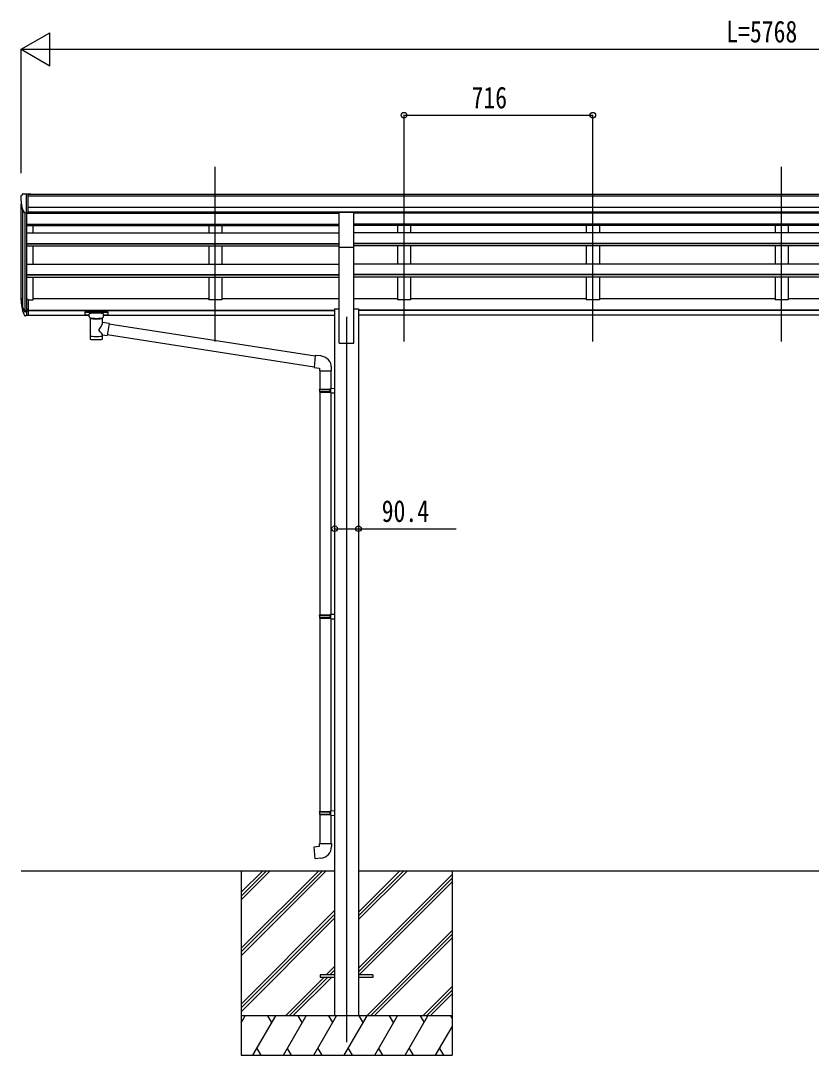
# Model space of a CAD drawing. Units: millimetres, scale not verified. Extents: x -10512 to 10512, y -7425 to 7425.
# Drawn here: x -3275 to -276, y -3841 to 82 of the extents above; entities that cross this region are included whole.
import ezdxf
from ezdxf.enums import TextEntityAlignment as Align

# ---------------------------------------------------------------- set-up
doc = ezdxf.new("R2010")
doc.units = ezdxf.units.MM
doc.header["$LTSCALE"] = 30
for name, color, linetype in [('0-3_YKK_12', 2, 'Continuous'), ('0-4_YKK_13', 4, 'Continuous'), ('0-5_YKK_A1', 4, 'Continuous'), ('0-6_YKK_D', 6, 'Continuous')]:
    doc.layers.add(name, color=color, linetype=linetype)
doc.styles.add('ＭＳ ゴシック', font='')
doc.styles.get('ＭＳ ゴシック').set_extended_font_data('MS Gothic')

msp = doc.modelspace()

# ---------------------------------------------------------------- linework, layer by layer
at = {"layer": '0-3_YKK_12'}
for p, q in [((-2536.92, -1134.54), (-2536.92, -472.01)), ((-1820.92, -1134.54), (-1820.92, -472.01)), ((-1104.92, -1134.54), (-1104.92, -472.01)), ((-388.92, -1134.54), (-388.92, -472.01)), ((-2038.92, -1040.75), (-2038.92, -3790.74))]:
    msp.add_line(p, q, dxfattribs=at)
at = {"layer": '0-4_YKK_13'}
for p, q in [((-3274.92, -584.39), (-3274.92, -585.02)), ((-3268.01, -575.59), (-3272.08, -581.4)), ((-3264.92, -575.02), (-3267.25, -575.16)), ((-3264.92, -575.02), (-3246.42, -575.02)), ((-3252.92, -648), (-3252.92, -575.02)), ((-3246.42, -575.02), (-3236.42, -575.11)), ((-3246.42, -647), (-3246.42, -575.02)), ((-3236.42, -576.62), (-3236.42, -575.11)), ((-3260.54, -646.19), (-3269.82, -630.13)), ((-3252.92, -648), (-3258.13, -647.69)), ((-3246.42, -647), (-3252.92, -647)), ((-2066.42, -644.89), (-2011.42, -644.89)), ((-2066.42, -776.96), (-2066.42, -644.89)), ((-2011.42, -776.96), (-2011.42, -644.89)), ((-2066.42, -776.96), (-2011.42, -776.96)), ((-3252.92, -975.45), (-3252.92, -1037.33)), ((-3246.42, -975.45), (-3252.92, -975.45)), ((-3246.42, -975.45), (-3246.42, -1036.51)), ((-3270.53, -1001.49), (-3260.36, -1020.66)), ((-3259.35, -1019.41), (-3269.11, -1001)), ((-3267.94, -1018.34), (-3260.36, -1035.83)), ((-3246.42, -1013.76), (-3252.92, -1013.76)), ((-3246.42, -1019.16), (-3252.92, -1019.16)), ((-3252.92, -1020.16), (-3258.05, -1020.16)), ((-3252.92, -1022.16), (-3257.77, -1022.16)), ((-3252.92, -1037.33), (-3257.77, -1037.33)), ((-3246.42, -1036.51), (-3252.92, -1036.51)), ((-3031.42, -1022.22), (-3031.42, -1032.98)), ((-3031.42, -1022.42), (-3031.42, -1023.96)), ((-3029.42, -1021.56), (-2946.42, -1021.56)), ((-3029.42, -1023.74), (-2946.42, -1023.74)), ((-3029.42, -1033.65), (-3014.92, -1033.65)), ((-3014.92, -1040.46), (-3014.92, -1030.18)), ((-3010.82, -1044.96), (-3010.84, -1125.25)), ((-2965.02, -1062.53), (-2965.02, -1044.94)), ((-2960.92, -1040.46), (-2960.92, -1030.18)), ((-2960.92, -1033.65), (-2946.42, -1033.65)), ((-2944.42, -1022.22), (-2944.42, -1032.98)), ((-2939.8, -1066.44), (-2965.02, -1062.52)), ((-2939.8, -1066.44), (-2946.82, -1111.7)), ((-2158.21, -1189.75), (-2940.11, -1068.45)), ((-2965, -1125.25), (-2965.02, -1108.62)), ((-2965.02, -1108.87), (-2946.82, -1111.7)), ((-2161.88, -1231.69), (-2946.55, -1109.95)), ((-2137.2, -1189.57), (-2158.04, -1187.75)), ((-2142.12, -1245.31), (-2096.12, -1245.31)), ((-2140.12, -1245.31), (-2140.12, -1314.8)), ((-2098.12, -1245.31), (-2098.12, -1312.24)), ((-2096.12, -1245.31), (-2096.12, -1234.4)), ((-2142.12, -1316.8), (-2141.12, -1314.8)), ((-2142.12, -1316.8), (-2098.12, -1316.8)), ((-2142.12, -1316.8), (-2142.12, -1324.8)), ((-2142.12, -1324.8), (-2098.12, -1324.8)), ((-2142.12, -1324.8), (-2141.12, -1326.8)), ((-2141.12, -1314.8), (-2098.12, -1314.8)), ((-2141.12, -1326.8), (-2098.12, -1326.8)), ((-2140.12, -1326.8), (-2140.12, -2170.99)), ((-2102.6, -1316.8), (-2103.03, -1314.8)), ((-2100.12, -1312.3), (-2084.12, -1311.83)), ((-2100.12, -1314.3), (-2100.12, -1312.3)), ((-2100.12, -1314.3), (-2098.12, -1314.3)), ((-2100.12, -1329.3), (-2100.12, -1327.3)), ((-2100.12, -1329.3), (-2084.12, -1329.77)), ((-2098.12, -1329.36), (-2098.12, -2168.43)), ((-2084.12, -1311.83), (-2084.12, -1329.77)), ((-2142.12, -2172.99), (-2141.12, -2170.99)), ((-2142.12, -2172.99), (-2098.12, -2172.99)), ((-2142.12, -2172.99), (-2142.12, -2180.99)), ((-2142.12, -2180.99), (-2098.12, -2180.99)), ((-2142.12, -2180.99), (-2141.12, -2182.99)), ((-2141.12, -2170.99), (-2098.12, -2170.99)), ((-2141.12, -2182.99), (-2098.12, -2182.99)), ((-2140.12, -2182.99), (-2140.12, -2916.15)), ((-2102.6, -2172.99), (-2103.03, -2170.99)), ((-2100.12, -2168.49), (-2084.12, -2168.02)), ((-2100.12, -2170.49), (-2100.12, -2168.49)), ((-2100.12, -2170.49), (-2098.12, -2170.49)), ((-2100.12, -2185.49), (-2100.12, -2183.49)), ((-2100.12, -2185.49), (-2084.12, -2185.96)), ((-2098.12, -2185.55), (-2098.12, -2913.59)), ((-2084.12, -2168.02), (-2084.12, -2185.96)), ((-2142.12, -2918.15), (-2141.12, -2916.15)), ((-2142.12, -2918.15), (-2098.12, -2918.15)), ((-2142.12, -2918.15), (-2142.12, -2926.15)), ((-2142.12, -2926.15), (-2098.12, -2926.15)), ((-2142.12, -2926.15), (-2141.12, -2928.15)), ((-2141.12, -2916.15), (-2098.12, -2916.15)), ((-2141.12, -2928.15), (-2098.12, -2928.15)), ((-2140.12, -2928.15), (-2140.12, -3038.15)), ((-2102.6, -2918.15), (-2103.03, -2916.15)), ((-2100.12, -2913.65), (-2084.12, -2913.18)), ((-2100.12, -2915.65), (-2100.12, -2913.65)), ((-2100.12, -2915.65), (-2098.12, -2915.65)), ((-2100.12, -2930.65), (-2100.12, -2928.65)), ((-2100.12, -2930.65), (-2084.12, -2931.12)), ((-2098.12, -2930.71), (-2098.12, -3038.15)), ((-2084.12, -2913.18), (-2084.12, -2931.12)), ((-2142.12, -3038.15), (-2096.12, -3038.15)), ((-2142.12, -3048.15), (-2142.12, -3038.15)), ((-2096.12, -3038.15), (-2096.12, -3049.07)), ((-2138.92, -3536.25), (-2138.92, -3545.25)), ((-2084.12, -3536.25), (-2138.92, -3536.25)), ((-2084.12, -3545.25), (-2138.92, -3545.25)), ((-1938.92, -3536.25), (-1993.72, -3536.25)), ((-1938.92, -3545.25), (-1993.72, -3545.25)), ((-1938.92, -3536.25), (-1938.92, -3545.25))]:
    msp.add_line(p, q, dxfattribs=at)
for points in [[(-3031.42, -1022.22), (-3031.38, -1022.03), (-3031.3, -1021.89), (-3031.2, -1021.8), (-3031.1, -1021.74), (-3030.98, -1021.69), (-3030.69, -1021.63), (-3030.2, -1021.58), (-3029.65, -1021.56), (-3029.42, -1021.56)], [(-3031.42, -1032.98), (-3031.38, -1033.18), (-3031.3, -1033.32), (-3031.2, -1033.41), (-3031.1, -1033.47), (-3030.98, -1033.52), (-3030.69, -1033.58), (-3030.2, -1033.63), (-3029.65, -1033.65), (-3029.42, -1033.65)], [(-3014.88, -1040.4), (-3014.91, -1040.75), (-3014.66, -1041.71), (-3014.14, -1042.6), (-3013.33, -1043.43), (-3012.22, -1044.23), (-3010.82, -1044.96)], [(-2965.02, -1044.94), (-2964.79, -1044.85), (-2963.43, -1044.12), (-2962.32, -1043.27), (-2961.56, -1042.4), (-2961.1, -1041.5), (-2960.93, -1040.62)], [(-2946.42, -1021.56), (-2946.07, -1021.56), (-2945.54, -1021.59), (-2945.09, -1021.64), (-2944.78, -1021.72), (-2944.62, -1021.82), (-2944.5, -1021.96), (-2944.43, -1022.13), (-2944.42, -1022.22)], [(-2946.42, -1033.65), (-2946.07, -1033.64), (-2945.54, -1033.62), (-2945.09, -1033.57), (-2944.78, -1033.49), (-2944.62, -1033.39), (-2944.5, -1033.25), (-2944.43, -1033.07), (-2944.42, -1032.98)], [(-2158.04, -1187.75), (-2162.04, -1233.57), (-2142.12, -1235.31), (-2142.12, -1245.31)], [(-2102.6, -1316.8), (-2102.6, -1324.8), (-2103.03, -1326.8)], [(-2100.12, -1327.3), (-2098.12, -1327.3), (-2098.12, -1314.3)], [(-2102.6, -2172.99), (-2102.6, -2180.99), (-2103.03, -2182.99)], [(-2100.12, -2183.49), (-2098.12, -2183.49), (-2098.12, -2170.49)], [(-2102.6, -2918.15), (-2102.6, -2926.15), (-2103.03, -2928.15)], [(-2100.12, -2928.65), (-2098.12, -2928.65), (-2098.12, -2915.65)], [(-2137.2, -3093.9), (-2158.04, -3095.72), (-2162.04, -3049.89), (-2142.12, -3048.15)]]:
    msp.add_lwpolyline(points, dxfattribs=at)
for centre, radius, start, end in [((-3271.92, -584.39), 3, 93, 180), ((-3072.92, -585.02), 202, 180, 192.90261), ((-3267.19, -576.16), 1, 93.5, 145), ((-3257.95, -644.69), 3, 210, 266.5), ((-3184.26, -979.32), 89.07, 174.49576, 194.41188), ((-3184.97, -975.04), 88.05, 177.22392, 197.21071), ((-3139.7, -982.27), 133.22, 183.27987, 195.71302), ((-3258.05, -1018.66), 1.5, 210, 270), ((-3257.77, -1019.16), 3, 210, 270), ((-3257.77, -1034.33), 3, 210, 270), ((-2141.12, -1234.4), 45, 0, 85), ((-2141.12, -3049.07), 45, 275, 0)]:
    msp.add_arc(centre, radius, start, end, dxfattribs=at)
for centre, major_axis, ratio, start_param, end_param in [((-3029.42, -1023.96), (2, 0), 0.109601, 1.5707963, 3.1415927), ((-2987.92, -1030.18), (27, 0), 0.122176, 6.2831853, 9.424778), ((-2987.91, -1045.41), (-22.91, 0.42), 0.072511, 0.0008029, 1.5715993), ((-2987.91, -1047.03), (-22.91, 0.42), 0.072511, 0.0008029, 1.5715993), ((-2987.93, -1045.41), (22.92, 0.42), 0.07247, 4.71158, 6.2823764), ((-2987.93, -1047.03), (22.92, 0.42), 0.07247, 4.71158, 6.2823764), ((-2976.92, -1040.46), (16, 0), 0.361356, 6.2636979, 6.2831853), ((-2946.42, -1023.96), (2, 0), 0.109601, 0, 1.5707963), ((-2987.92, -1089.07), (-22.81, -26.62), 0.234429, 1.6855472, 3.1268519), ((-2985.37, -1086.42), (20.32, -22.25), 0.045535, 0.0389954, 1.3075346), ((-2987.92, -1125.25), (22.92, 0), 0.101955, 3.1415499, 6.2833984), ((-2987.92, -1112.81), (22.91, 0), 0.122865, 3.1415927, 6.2831853)]:
    msp.add_ellipse(centre, major_axis=major_axis, ratio=ratio, start_param=start_param, end_param=end_param, dxfattribs=at)
at = {"layer": '0-5_YKK_A1'}
for p, q in [((-3246.42, -576.62), (2468.58, -576.62)), ((-3246.42, -581.97), (2468.58, -581.97)), ((-3272.92, -977.62), (-3272.92, -613.38)), ((-3246.42, -625.5), (2468.58, -625.5)), ((-3268.64, -632.18), (-3268.64, -1001.88)), ((-3258.92, -647.53), (-3258.92, -1019.89)), ((-3252.92, -648), (-3252.92, -975.45)), ((-3252.92, -648.01), (-2066.42, -648.01)), ((-3246.42, -643.17), (2468.58, -643.17)), ((-2066.42, -645.55), (-3246.42, -645.55)), ((-2561.92, -645.55), (-2561.92, -648.01)), ((-2511.92, -645.55), (-2511.92, -648.01)), ((-2011.42, -645.55), (767.08, -645.66)), ((1233.58, -648.01), (-2011.42, -648.01)), ((-1845.92, -645.55), (-1845.92, -648.01)), ((-1795.92, -645.55), (-1795.92, -648.01)), ((-1129.92, -645.55), (-1129.92, -648.01)), ((-1079.92, -645.55), (-1079.92, -648.01)), ((-413.92, -645.55), (-413.92, -648.01)), ((-363.92, -645.55), (-363.92, -648.01)), ((-3252.92, -690.21), (-2066.42, -690.21)), ((-3252.92, -691.6), (-2066.42, -691.6)), ((-3252.92, -695.29), (-2066.42, -695.29)), ((-3227.92, -722.54), (-3227.92, -695.29)), ((-2561.92, -695.29), (-2561.92, -722.54)), ((-2511.92, -695.29), (-2511.92, -722.54)), ((1233.58, -690.21), (-2011.42, -690.21)), ((1233.58, -691.6), (-2011.42, -691.6)), ((1233.58, -695.29), (-2011.42, -695.29)), ((-1845.92, -695.29), (-1845.92, -722.54)), ((-1795.92, -695.29), (-1795.92, -722.54)), ((-1129.92, -695.29), (-1129.92, -722.54)), ((-1079.92, -695.29), (-1079.92, -722.54)), ((-413.92, -695.29), (-413.92, -722.54)), ((-363.92, -695.29), (-363.92, -722.54)), ((-3252.92, -722.54), (-2066.42, -722.54)), ((1233.58, -722.54), (-2011.42, -722.54)), ((-3252.92, -763.26), (-2066.42, -763.26)), ((-3252.92, -764.75), (-2066.42, -764.75)), ((-3252.92, -771.56), (-2066.42, -771.56)), ((-3227.92, -841.05), (-3227.92, -771.56)), ((-2561.92, -771.56), (-2561.92, -841.05)), ((-2511.92, -771.56), (-2511.92, -841.05)), ((-2066.42, -1140.75), (-2066.42, -776.8)), ((1233.58, -763.26), (-2011.42, -763.26)), ((1233.58, -764.75), (-2011.42, -764.75)), ((1233.58, -771.56), (-2011.42, -771.56)), ((-2011.42, -1140.75), (-2011.42, -776.8)), ((-1845.92, -771.56), (-1845.92, -841.05)), ((-1795.92, -771.56), (-1795.92, -841.05)), ((-1129.92, -771.56), (-1129.92, -841.05)), ((-1079.92, -771.56), (-1079.92, -841.05)), ((-413.92, -771.56), (-413.92, -841.05)), ((-363.92, -771.56), (-363.92, -841.05)), ((-3252.92, -841.05), (-2066.42, -841.05)), ((1233.58, -841.05), (-2011.42, -841.05)), ((-3252.92, -880.36), (-2066.42, -880.36)), ((-3252.92, -881.84), (-2066.42, -881.84)), ((-3252.92, -891.32), (-2066.42, -891.32)), ((-3227.92, -976.28), (-3227.92, -891.32)), ((-2561.92, -891.32), (-2561.92, -976.28)), ((1233.58, -880.36), (-2011.42, -880.36)), ((1233.58, -881.84), (-2011.42, -881.84)), ((1233.58, -891.32), (-2011.42, -891.32)), ((-1845.92, -891.32), (-1845.92, -976.28)), ((-1129.92, -891.32), (-1129.92, -976.28)), ((-413.92, -891.32), (-413.92, -976.28)), ((-3246.42, -976.28), (-3227.92, -976.28)), ((-3227.92, -971.48), (-2561.92, -971.48)), ((-2511.92, -971.48), (-2066.42, -971.48)), ((-2011.42, -971.48), (-1845.92, -971.48)), ((-1795.92, -971.48), (-1129.92, -971.48)), ((-1079.92, -971.48), (-413.92, -971.48)), ((-363.92, -971.48), (302.08, -971.48)), ((-3246.42, -1015.78), (-2084.12, -1015.78)), ((-3246.42, -1017.16), (-2084.12, -1017.16)), ((-2084.12, -1010.75), (-2084.12, -3690.74)), ((-2084.12, -1010.75), (-2066.42, -1010.75)), ((-2011.42, -1010.75), (-1993.72, -1010.75)), ((-1993.72, -1010.75), (-1993.72, -3690.74)), ((1215.88, -1015.78), (-1993.72, -1015.78)), ((1215.88, -1017.16), (-1993.72, -1017.16)), ((-3246.42, -1034.34), (-3014.92, -1034.34)), ((-2960.92, -1034.34), (-2084.12, -1034.34)), ((1215.88, -1034.34), (-1993.72, -1034.34)), ((-2066.42, -1140.75), (-2011.42, -1140.75)), ((-3272.92, -3140.75), (-2084.12, -3140.75)), ((-2438.92, -3140.75), (-2438.92, -3840.74)), ((-2438.92, -3434.92), (-2144.74, -3140.75)), ((-2438.92, -3449.06), (-2130.6, -3140.75)), ((-2438.92, -3463.21), (-2116.46, -3140.75)), ((-2438.92, -3251.08), (-2328.59, -3140.75)), ((-2438.92, -3236.93), (-2342.73, -3140.75)), ((-2438.92, -3222.79), (-2356.87, -3140.75)), ((-1993.72, -3140.75), (1215.88, -3140.75)), ((-1993.72, -3326.38), (-1808.09, -3140.75)), ((-1993.72, -3312.23), (-1822.23, -3140.75)), ((-1993.72, -3298.09), (-1836.37, -3140.75)), ((-1993.72, -3510.22), (-1638.92, -3155.42)), ((-1993.72, -3524.36), (-1638.92, -3169.57)), ((-1638.92, -3140.75), (-1638.92, -3840.74)), ((-1991.46, -3536.25), (-1638.92, -3183.71)), ((-2438.92, -3647.05), (-2084.12, -3292.26)), ((-2438.92, -3661.2), (-2084.12, -3306.4)), ((-2438.92, -3675.34), (-2084.12, -3320.54)), ((-1962.11, -3690.74), (-1638.92, -3367.56)), ((-1947.97, -3690.74), (-1638.92, -3381.7)), ((-1933.83, -3690.74), (-1638.92, -3395.84)), ((-2115.98, -3536.25), (-2084.12, -3504.39)), ((-2101.84, -3536.25), (-2084.12, -3518.53)), ((-2270.48, -3690.74), (-2124.98, -3545.25)), ((-2256.34, -3690.74), (-2110.84, -3545.25)), ((-2242.19, -3690.74), (-2096.69, -3545.25)), ((-2087.69, -3536.25), (-2084.12, -3532.67)), ((-1749.98, -3690.74), (-1638.92, -3579.69)), ((-1735.84, -3690.74), (-1638.92, -3593.83)), ((-1721.69, -3690.74), (-1638.92, -3607.97)), ((-1638.92, -3690.74), (-2438.92, -3690.74)), ((-2438.92, -3718.25), (-2423.04, -3690.74)), ((-2394.17, -3840.74), (-2307.57, -3690.74)), ((-2322.57, -3716.73), (-2337.57, -3690.74)), ((-2278.7, -3840.74), (-2192.1, -3690.74)), ((-2207.1, -3716.73), (-2222.1, -3690.74)), ((-2163.23, -3840.74), (-2076.63, -3690.74)), ((-2091.63, -3716.73), (-2106.63, -3690.74)), ((-2047.76, -3840.74), (-1961.16, -3690.74)), ((-1976.16, -3716.73), (-1991.16, -3690.74)), ((-1932.29, -3840.74), (-1845.69, -3690.74)), ((-1860.69, -3716.73), (-1875.69, -3690.74)), ((-1816.82, -3840.74), (-1730.22, -3690.74)), ((-1760.22, -3690.74), (-1745.22, -3716.73)), ((-1644.75, -3690.74), (-1638.92, -3700.84)), ((-1701.35, -3840.74), (-1638.92, -3732.61)), ((-2438.92, -3840.74), (-1638.92, -3840.74)), ((-2379.18, -3814.77), (-2364.18, -3840.74)), ((-2263.71, -3814.77), (-2248.71, -3840.74)), ((-2148.23, -3814.76), (-2133.23, -3840.74)), ((-2032.76, -3814.76), (-2017.77, -3840.74)), ((-1917.29, -3814.76), (-1902.3, -3840.74)), ((-1801.82, -3814.77), (-1786.83, -3840.74)), ((-1686.36, -3814.77), (-1671.36, -3840.74))]:
    msp.add_line(p, q, dxfattribs=at)
for points in [[(-2511.92, -891.32), (-2511.92, -976.28), (-2561.92, -976.28)], [(-1795.92, -891.32), (-1795.92, -976.28), (-1845.92, -976.28)], [(-1079.92, -891.32), (-1079.92, -976.28), (-1129.92, -976.28)], [(-363.92, -891.32), (-363.92, -976.28), (-413.92, -976.28)]]:
    msp.add_lwpolyline(points, dxfattribs=at)
at = {"layer": '0-6_YKK_D'}
for p, q in [((-3272.92, -26.62), (-3164.67, 35.88)), ((-3164.67, -89.12), (-3164.67, 35.88)), ((-3272.92, -496.46), (-3272.92, -25.62)), ((-3272.92, -26.62), (-3164.67, -89.12)), ((-3272.92, -26.62), (-3056.41, -26.62)), ((-3147.92, -26.62), (2370.08, -26.62)), ((-1820.92, -471.01), (-1820.92, -275.62)), ((-1820.92, -276.62), (-1104.92, -276.62)), ((-1104.92, -471.01), (-1104.92, -275.62)), ((-2084.12, -1844.37), (-2084.12, -1843.37)), ((-1993.72, -1844.37), (-1993.72, -1843.37))]:
    msp.add_line(p, q, dxfattribs=at)
msp.add_lwpolyline([(-2084.12, -1844.37), (-1993.72, -1844.37), (-1622.72, -1844.37)], dxfattribs=at)
for centre in [(-1820.92, -276.62), (-1104.92, -276.62), (-2084.12, -1844.37), (-1993.72, -1844.37)]:
    msp.add_circle(centre, 10.62, dxfattribs=at)

# ---------------------------------------------------------------- texts
at = {"layer": '0-6_YKK_D', "style": 'ＭＳ ゴシック', "width": 0.8}
for s, p in [('L=5768', (-598.92, -25.62)), ('716', (-1564.92, -275.62)), ('90.4', (-1905.72, -1843.37))]:
    msp.add_text(s, height=82.48, dxfattribs=at).set_placement(p, align=Align.BOTTOM_LEFT)

doc.saveas('drawing.dxf')
